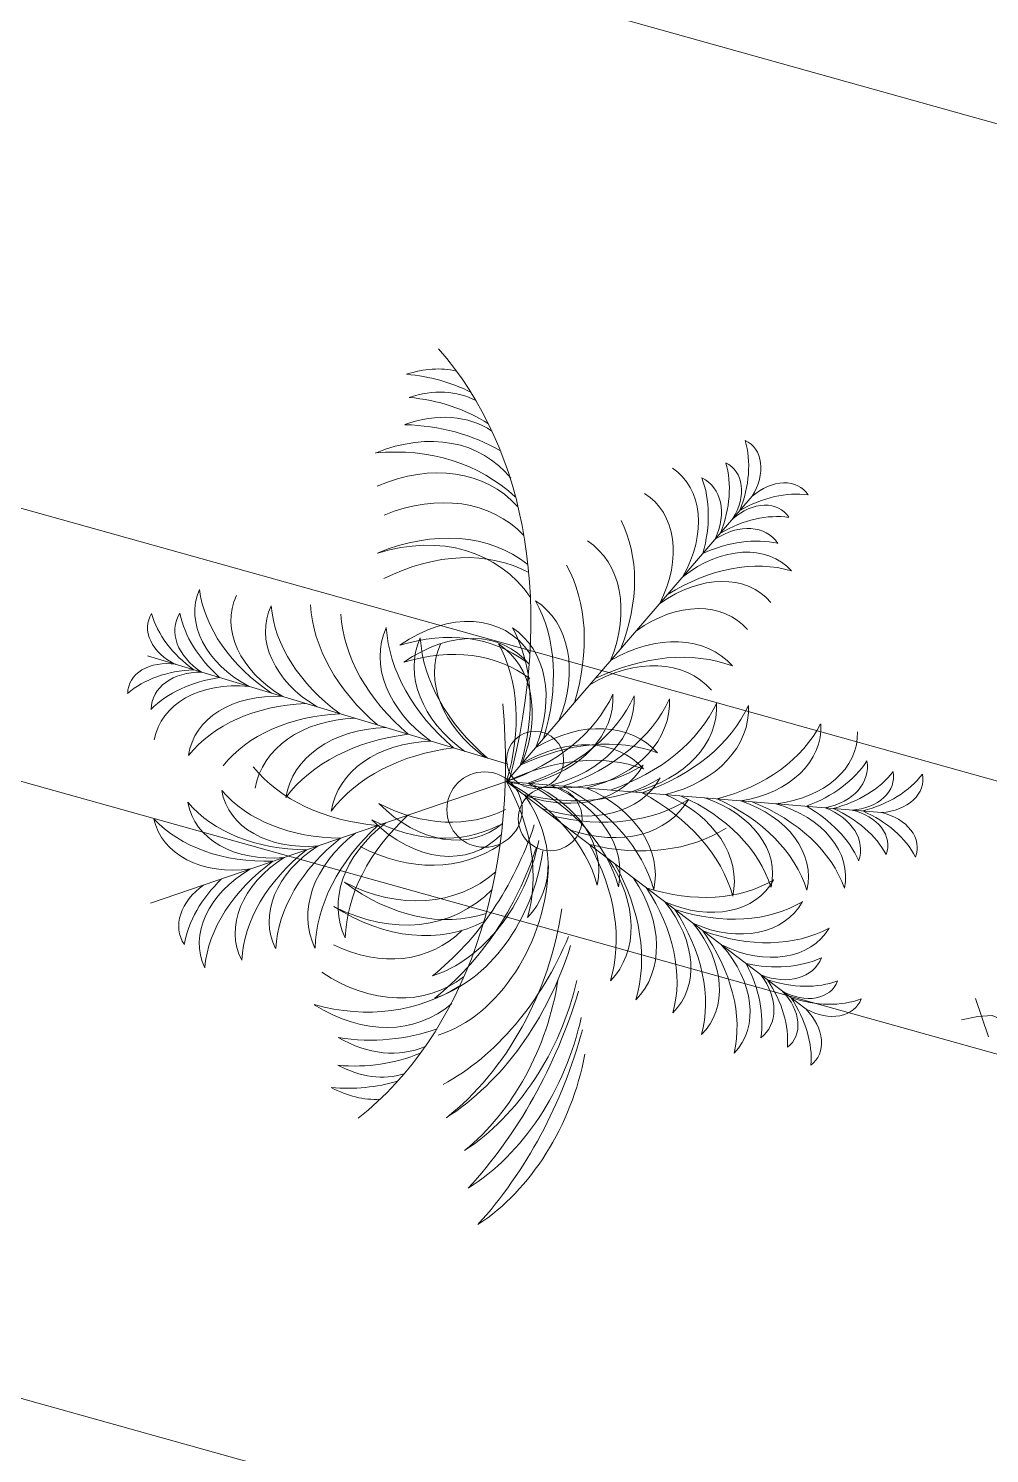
# Model space of a CAD drawing. Header units: millimetres. Extents: x 474016 to 477875, y 2288607 to 2292200.
# Drawn here: x 474595.04 to 474606.01, y 2289200.8 to 2289217.06 of the extents above; entities that cross this region are included whole.
import ezdxf

# ---------------------------------------------------------------- set-up
doc = ezdxf.new("R2010")
doc.units = ezdxf.units.MM
doc.header["$LTSCALE"] = 50
for name, color, linetype, lineweight in [('BANQUETA', 251, 'Continuous', 5), ('EXT', 3, 'Continuous', 5), ('JARDIN-HP', 64, 'Continuous', 5), ('JARDINES', 98, 'Continuous', 13)]:
    doc.layers.add(name, color=color, linetype=linetype, lineweight=lineweight)

# ---------------------------------------------------------------- blocks, each defined once
blk = doc.blocks.new('A$C41BB26E9')
at = {"color": 0}
for p in [(1.999, 1.925), (3.251, -3.539)]:
    blk.add_line(p, (2.054, -0.938), dxfattribs=at)
at = {"color": 56}
for p, q in [((3.546, 1.506), (2.054, -0.938)), ((-0.293, 0.701), (2.054, -0.938)), ((1.382, -3.752), (1.923, -0.941))]:
    blk.add_line(p, q, dxfattribs=at)
for centre, radius in [((2.303, -0.578), 0.243), ((1.869, -0.738), 0.217), ((2.284, -1.082), 0.287)]:
    blk.add_circle(centre, radius)
at = {"color": 56, "true_color": 0x7a7a00}
for centre, major_axis, ratio, start_param, end_param in [((1.739, 1.845), (-0.007, 0.369), 0.723404, -1.366779, 0.20531), ((1.417, 1.375), (-0.018, 0.909), 0.723404, -1.121531, -0.433471), ((2.262, 1.855), (-0.007, 0.369), 0.723404, -0.20531, 1.366779), ((2.602, 1.398), (-0.018, 0.909), 0.723404, 0.433471, 1.121531), ((1.743, 1.62), (-0.007, 0.369), 0.723404, -1.366779, 0.20531), ((1.421, 1.15), (-0.018, 0.909), 0.723404, -1.121531, -0.433471), ((2.266, 1.63), (-0.007, 0.369), 0.723404, -0.20531, 1.366779), ((2.606, 1.173), (-0.018, 0.909), 0.723404, 0.433471, 1.121531), ((2.76, 1.355), (0.473, 0.776), 0.723404, -1.121531, -0.433471), ((3.283, 1.579), (0.192, 0.315), 0.723404, -1.366779, 0.20531), ((1.695, 1.314), (-0.009, 0.47), 0.723404, -1.190837, 0.194817), ((1.346, 0.731), (-0.022, 1.114), 0.723404, -0.994705, -0.373636), ((2.326, 1.326), (-0.009, 0.47), 0.723404, -0.194817, 1.190837), ((2.697, 0.758), (-0.022, 1.114), 0.723404, 0.373636, 0.994705), ((1.473, 0.902), (-0.015, 0.782), 0.723404, -1.305586, 0.091225), ((2.564, 0.923), (-0.015, 0.782), 0.723404, -0.091225, 1.305586), ((2.925, 0.425), (-0.026, 1.348), 0.723404, 0.312027, 1.166602), ((3.166, 1.386), (0.192, 0.315), 0.723404, -1.366779, 0.20531), ((2.642, 1.163), (0.473, 0.776), 0.723404, -1.121531, -0.433471), ((3.73, 1.306), (0.192, 0.315), 0.723404, -0.20531, 1.366779), ((2.552, 0.926), (0.407, 0.667), 0.723404, -1.305586, 0.091225), ((1.99, 0.678), (0.702, 1.151), 0.723404, -1.166602, -0.312027), ((2.961, 1.155), (0.245, 0.401), 0.723404, -1.190837, 0.194817), ((2.354, 0.85), (0.58, 0.951), 0.723404, -0.994705, -0.373636), ((3.771, 0.738), (0.473, 0.776), 0.723404, 0.433471, 1.121531), ((1.457, 0.572), (-0.016, 0.83), 0.723404, -1.24346, 0.110756), ((2.593, 0.594), (-0.016, 0.83), 0.723404, -0.110756, 1.24346), ((2.954, 0.066), (-0.027, 1.414), 0.723404, 0.281779, 1.115718), ((3.613, 1.114), (0.192, 0.315), 0.723404, -0.20531, 1.366779), ((1.116, 0.031), (-0.027, 1.414), 0.723404, -1.115718, -0.281779), ((2.361, 0.656), (0.432, 0.708), 0.723404, -1.24346, 0.110756), ((1.784, 0.383), (0.737, 1.208), 0.723404, -1.115718, -0.281779), ((3.5, 0.826), (0.245, 0.401), 0.723404, -0.194817, 1.190837), ((3.654, 0.546), (0.473, 0.776), 0.723404, 0.433471, 1.121531), ((3.508, 0.147), (0.58, 0.951), 0.723404, 0.373636, 0.994705), ((-0.082, 0.873), (-0.303, 0.211), 0.723404, -0.20531, 1.366779), ((0.487, 0.878), (-0.745, 0.52), 0.723404, 0.433471, 1.121531), ((2.599, 0.32), (-0.016, 0.83), 0.723404, -0.110756, 1.24346), ((2.96, -0.208), (-0.027, 1.414), 0.723404, 0.281779, 1.115718), ((2.219, 0.422), (0.432, 0.708), 0.723404, -1.24346, 0.110756), ((1.641, 0.149), (0.737, 1.208), 0.723404, -1.115718, -0.281779), ((3.484, 0.358), (0.407, 0.667), 0.723404, -0.091225, 1.305586), ((0.102, 0.744), (-0.303, 0.211), 0.723404, -0.20531, 1.366779), ((0.672, 0.75), (-0.745, 0.52), 0.723404, 0.433471, 1.121531), ((0.849, 0.569), (-0.641, 0.447), 0.723404, -0.091225, 1.305586), ((1.464, 0.568), (-1.105, 0.772), 0.723404, 0.312027, 1.166602), ((3.521, -0.256), (0.702, 1.151), 0.723404, 0.312027, 1.166602), ((0.383, 0.614), (-0.385, 0.269), 0.723404, -0.194817, 1.190837), ((1.061, 0.579), (-0.913, 0.638), 0.723404, 0.373636, 0.994705), ((1.133, 0.399), (-0.68, 0.475), 0.723404, -0.110756, 1.24346), ((1.38, -0.167), (-0.02, 1.008), 0.723404, -1.13012, 0.094138), ((2.699, -0.141), (-0.02, 1.008), 0.723404, -0.094138, 1.13012), ((3.332, 0.064), (0.432, 0.708), 0.723404, -0.110756, 1.24346), ((1.357, 0.242), (-0.68, 0.475), 0.723404, -0.110756, 1.24346), ((1.008, -0.803), (-0.033, 1.69), 0.723404, -1.023266, -0.261161), ((3.095, -0.763), (-0.033, 1.69), 0.723404, 0.261161, 1.023266), ((1.118, -0.469), (0.88, 1.443), 0.723404, -1.023266, -0.261161), ((3.353, -0.575), (0.737, 1.208), 0.723404, 0.281779, 1.115718), ((-0.382, 0.443), (-0.303, 0.211), 0.723404, -1.366779, 0.20531), ((-0.191, -0.093), (-0.745, 0.52), 0.723404, -1.121531, -0.433471), ((1.789, 0.052), (-0.827, 0.577), 0.723404, -0.094138, 1.13012), ((2.525, 0.007), (-1.386, 0.967), 0.723404, 0.261161, 1.023266), ((3.189, -0.169), (0.432, 0.708), 0.723404, -0.110756, 1.24346), ((-0.197, 0.314), (-0.303, 0.211), 0.723404, -1.366779, 0.20531), ((-0.006, -0.222), (-0.745, 0.52), 0.723404, -1.121531, -0.433471), ((1.988, -0.087), (-0.827, 0.577), 0.723404, -0.094138, 1.13012), ((1.385, -0.41), (-0.02, 1.008), 0.723404, -1.13012, 0.094138), ((1.013, -1.046), (-0.033, 1.69), 0.723404, -1.023266, -0.261161), ((3.21, -0.808), (0.737, 1.208), 0.723404, 0.281779, 1.115718), ((0.022, 0.096), (-0.385, 0.269), 0.723404, -1.190837, 0.194817), ((1.586, -0.44), (0.525, 0.861), 0.723404, -1.13012, 0.094138), ((0.93, -0.777), (0.88, 1.443), 0.723404, -1.023266, -0.261161), ((0.224, -0.326), (-0.641, 0.447), 0.723404, -1.305586, 0.091225), ((0.288, -0.529), (-0.913, 0.638), 0.723404, -0.994705, -0.373636), ((3.026, -0.612), (0.525, 0.861), 0.723404, -0.094138, 1.13012), ((0.482, -0.534), (-0.68, 0.475), 0.723404, -1.24346, 0.110756), ((1.391, -0.77), (-0.02, 1.008), 0.723404, -1.13012, 0.094138), ((1.02, -1.406), (-0.033, 1.69), 0.723404, -1.023266, -0.261161), ((1.445, -0.67), (0.525, 0.861), 0.723404, -1.13012, 0.094138), ((0.79, -1.007), (0.88, 1.443), 0.723404, -1.023266, -0.261161), ((2.71, -0.744), (-0.02, 1.008), 0.723404, -0.094138, 1.13012), ((3.107, -1.365), (-0.033, 1.69), 0.723404, 0.261161, 1.023266), ((3.026, -1.349), (0.88, 1.443), 0.723404, 0.261161, 1.023266), ((2.505, -0.448), (-0.827, 0.577), 0.723404, -0.094138, 1.13012), ((3.24, -0.493), (-1.386, 0.967), 0.723404, 0.261161, 1.023266), ((2.9, -0.819), (0.525, 0.861), 0.723404, -0.094138, 1.13012), ((1.397, -1.04), (-0.02, 1.008), 0.723404, -1.13012, 0.094138), ((2.638, -0.541), (-0.827, 0.577), 0.723404, -0.094138, 1.13012), ((3.373, -0.586), (-1.386, 0.967), 0.723404, 0.261161, 1.023266), ((1.361, -0.809), (0.525, 0.861), 0.723404, -1.13012, 0.094138), ((0.705, -1.146), (0.88, 1.443), 0.723404, -1.023266, -0.261161), ((2.716, -1.014), (-0.02, 1.008), 0.723404, -0.094138, 1.13012), ((2.9, -1.556), (0.88, 1.443), 0.723404, 0.261161, 1.023266), ((0.944, -1.284), (-1.16, 0.81), 0.723404, -1.115718, -0.281779), ((1.025, -1.676), (-0.033, 1.69), 0.723404, -1.023266, -0.261161), ((3.112, -1.635), (-0.033, 1.69), 0.723404, 0.261161, 1.023266), ((1.034, -1.03), (-0.827, 0.577), 0.723404, -1.13012, 0.094138), ((1.4, -1.202), (-0.02, 1.008), 0.723404, -1.13012, 0.094138), ((1.028, -1.838), (-0.033, 1.69), 0.723404, -1.023266, -0.261161), ((2.719, -1.176), (-0.02, 1.008), 0.723404, -0.094138, 1.13012), ((3.115, -1.797), (-0.033, 1.69), 0.723404, 0.261161, 1.023266), ((3.78, -1.381), (-1.599, 0.388), 0.714286, 3.86745, 4.883323), ((3.704, -2.103), (-2.624, 0.637), 0.714286, 4.179349, 4.820469), ((4.122, -1.283), (-1.534, 0.372), 0.714286, 3.888492, 4.926001), ((3.47, -1.48), (-1.656, 0.402), 0.714286, 3.88992, 4.86288), ((3.29, -2.282), (-2.814, 0.683), 0.714286, 4.170125, 4.780311), ((3.161, -1.824), (-1.864, 0.452), 0.714286, 3.982805, 4.982914), ((2.716, -1.653), (-1.879, 0.456), 0.714286, 3.806569, 4.639337), ((3.658, -1.569), (-1.56, 0.378), 0.714286, 4.003422, 4.972752), ((1.528, -1.375), (-0.827, 0.577), 0.723404, -1.13012, 0.094138), ((2.487, -1.496), (0.525, 0.861), 0.723404, -0.094138, 1.13012), ((2.952, -1.39), (-1.112, 0.27), 0.714286, 3.627505, 5.149011), ((1.824, -2.05), (-1.386, 0.967), 0.723404, -1.023266, -0.261161), ((2.487, -2.233), (0.88, 1.443), 0.723404, 0.261161, 1.023266), ((2.508, -1.48), (-1.112, 0.27), 0.714286, 3.627505, 4.912474), ((2.675, -1.447), (-1.112, 0.27), 0.714286, 3.627505, 4.993486), ((1.883, -1.622), (-0.827, 0.577), 0.723404, -1.13012, 0.094138), ((2.098, -2.039), (-1.864, 0.452), 0.714286, 3.982805, 4.744909), ((2.265, -2.005), (-1.864, 0.452), 0.714286, 3.982805, 4.744909), ((1.834, -1.504), (-0.899, 0.484), 0.72, -0.281097, 1.084884), ((2.046, -2.205), (-1.386, 0.967), 0.723404, -1.023266, -0.261161), ((1.96, -1.46), (-0.899, 0.484), 0.72, -0.200085, 1.084884), ((2.178, -2.298), (-1.386, 0.967), 0.723404, -1.023266, -0.261161), ((2.745, -1.688), (-1.507, 0.812), 0.72, -0.03252, 0.729584), ((1.939, -1.971), (-1.507, 0.812), 0.72, -0.270525, 0.729584), ((2.016, -1.667), (-1.52, 0.819), 0.72, 0.073052, 0.90582), ((2.619, -1.732), (-1.507, 0.812), 0.72, -0.03252, 0.729584), ((0.804, -1.812), (1.484, 0.855), 0.72, -0.729584, 0.03252), ((1.582, -1.562), (0.885, 0.51), 0.72, -1.084884, 0.200085), ((0.931, -1.853), (1.484, 0.855), 0.72, -0.729584, 0.03252), ((1.71, -1.602), (0.885, 0.51), 0.72, -1.084884, 0.281097), ((1.144, -1.921), (1.484, 0.855), 0.72, -0.729584, 0.12698), ((1.426, -2.011), (1.484, 0.855), 0.72, -0.729584, 0.213498), ((1.617, -2.072), (1.484, 0.855), 0.72, -0.729584, 0.270525), ((1.154, -1.911), (-1.293, 0.697), 0.72, -0.170934, 0.844939), ((1.531, -1.771), (1.496, 0.862), 0.72, -0.90582, -0.073052), ((1.643, -1.929), (1.52, 0.876), 0.72, -0.831119, 0.049618), ((0.867, -1.982), (-1.241, 0.668), 0.72, -0.213612, 0.823897), ((1.917, -2.392), (-2.123, 1.143), 0.72, -0.10808, 0.53304), ((1.033, -0.039), (0.319, 1.659), 0.723404, 3.402754, 4.164858), ((1.322, -0.57), (0.19, 0.99), 0.723404, 3.047455, 4.271712), ((2.401, -1.99), (1.273, 0.733), 0.72, -0.844939, 0.170934), ((1.652, -2.492), (2.089, 1.203), 0.72, -0.53304, 0.10808), ((2.69, -2.053), (1.221, 0.704), 0.72, -0.823897, 0.213612), ((1.981, -2.43), (-2.379, 1.282), 0.72, 0.051792, 0.431948), ((1.292, -0.729), (0.19, 0.99), 0.723404, 3.047455, 4.271712), ((1.589, -2.532), (2.342, 1.349), 0.72, -0.431948, -0.051792), ((1.482, -2.459), (-2.105, 1.134), 0.72, 0.016555, 0.382187), ((0.429, -1.859), (-1.012, 0.545), 0.72, 0.006837, 0.780102), ((0.982, -0.304), (0.319, 1.659), 0.723404, 3.402754, 4.164858), ((3.032, -0.698), (0.319, 1.659), 0.723404, 2.118327, 2.880431), ((3.123, -1.917), (0.996, 0.574), 0.72, -0.780102, -0.006837), ((2.089, -2.546), (2.072, 1.193), 0.72, -0.382187, -0.016555), ((1.309, -2.496), (-2.105, 1.134), 0.72, 0.093724, 0.382187), ((0.097, -1.885), (-0.877, 0.472), 0.72, 0.078285, 0.75224), ((3.456, -1.934), (0.863, 0.497), 0.72, -0.75224, -0.078285), ((1.241, -0.994), (0.19, 0.99), 0.723404, 3.047455, 4.271712), ((2.536, -1.243), (0.19, 0.99), 0.723404, 2.011473, 3.235731), ((2.262, -2.578), (2.072, 1.193), 0.72, -0.382187, -0.093724), ((-0.076, -1.922), (-0.877, 0.472), 0.72, 0.267806, 0.75224), ((0.914, -0.658), (0.319, 1.659), 0.723404, 3.402754, 4.164858), ((2.964, -1.052), (0.319, 1.659), 0.723404, 2.118327, 2.880431), ((3.63, -1.966), (0.863, 0.497), 0.72, -0.75224, -0.267806), ((2.468, -1.597), (0.19, 0.99), 0.723404, 2.011473, 3.235731), ((0.868, -0.896), (0.319, 1.659), 0.723404, 3.402754, 4.164858), ((2.422, -1.835), (0.19, 0.99), 0.723404, 2.011473, 3.235731), ((0.885, -1.467), (0.267, 1.389), 0.723404, 3.423371, 4.25731), ((2.691, -1.814), (0.267, 1.389), 0.723404, 2.025875, 2.859814), ((1.129, -2.058), (0.157, 0.815), 0.723404, 3.030837, 4.385053), ((2.639, -2.083), (0.267, 1.389), 0.723404, 2.025875, 2.859814), ((1.077, -2.327), (0.157, 0.815), 0.723404, 3.030837, 4.385053), ((2.193, -2.542), (0.157, 0.815), 0.723404, 1.898132, 3.252348), ((0.788, -2.093), (0.255, 1.324), 0.723404, 3.45362, 4.308195), ((1.037, -2.655), (0.148, 0.768), 0.723404, 3.050367, 4.447179), ((2.109, -2.861), (0.148, 0.768), 0.723404, 1.836006, 3.232818), ((0.941, -2.466), (0.21, 1.094), 0.723404, 3.515228, 4.136297), ((2.268, -2.721), (0.21, 1.094), 0.723404, 2.146888, 2.767957), ((1.806, -3.218), (0.089, 0.462), 0.723404, 1.950755, 3.33641), ((0.944, -2.891), (0.172, 0.893), 0.723404, 3.575063, 4.263123), ((2.108, -3.115), (0.172, 0.893), 0.723404, 2.020062, 2.708122), ((1.181, -3.408), (0.07, 0.363), 0.723404, 2.936283, 4.508372), ((1.695, -3.507), (0.07, 0.363), 0.723404, 1.774814, 3.346903)]:
    blk.add_ellipse(centre, major_axis=major_axis, ratio=ratio, start_param=start_param, end_param=end_param, dxfattribs=at)
at = {"color": 56}
for centre, major_axis, ratio, start_param, end_param in [((3.011, -1.71), (-1.909, 0.463), 0.714286, 3.88127, 4.762007), ((1.75, -1.53), (-0.827, 0.577), 0.723404, -1.13012, 0.094138), ((2.383, -4.345), (-3.881, 2.091), 0.72, -1.122445, -0.180287), ((1.909, -1.829), (-1.544, 0.832), 0.72, -0.049618, 0.831119), ((1.425, -1.854), (-1.339, 0.721), 0.72, -0.150491, 0.822469), ((2.147, -2.08), (1.242, 0.715), 0.72, -0.708967, 0.260363), ((1.186, -3.099), (0.089, 0.462), 0.723404, 2.946776, 4.33243)]:
    blk.add_ellipse(centre, major_axis=major_axis, ratio=ratio, start_param=start_param, end_param=end_param, dxfattribs=at)
at = {"color": 0}
for centre, major_axis, ratio, start_param, end_param in [((1.529, -1.844), (-1.386, 0.967), 0.723404, -1.023266, -0.261161), ((1.242, -4.458), (3.82, 2.201), 0.72, 0.180287, 1.122445)]:
    blk.add_ellipse(centre, major_axis=major_axis, ratio=ratio, start_param=start_param, end_param=end_param, dxfattribs=at)
at = {"color": 56, "true_color": 0x7a7a00, "extrusion": (0, 0, -1)}
for centre, major_axis, start_param, end_param in [((2.966, -0.422), (-0.706, 1.535), 3.402754, 4.164858), ((2.88, -1.154), (-0.421, 0.916), 3.047455, 4.271712), ((1.171, -1.515), (-0.706, 1.535), 2.118327, 2.880431), ((3.068, -0.643), (-0.706, 1.535), 3.402754, 4.164858), ((2.981, -1.375), (-0.421, 0.916), 3.047455, 4.271712), ((1.517, -1.97), (-0.591, 1.285), 2.025875, 2.859814), ((3.187, -1.201), (-0.591, 1.285), 3.423371, 4.25731), ((2.059, -2.309), (-0.347, 0.754), 1.898132, 3.252348), ((3.092, -1.834), (-0.347, 0.754), 3.030837, 4.385053), ((1.632, -2.219), (-0.591, 1.285), 2.025875, 2.859814), ((3.302, -1.45), (-0.591, 1.285), 3.423371, 4.25731), ((2.174, -2.557), (-0.347, 0.754), 1.898132, 3.252348), ((3.206, -2.082), (-0.347, 0.754), 3.030837, 4.385053), ((1.802, -2.536), (-0.563, 1.225), 1.974991, 2.829566), ((3.432, -1.787), (-0.563, 1.225), 3.45362, 4.308195), ((2.332, -2.848), (-0.327, 0.71), 1.836006, 3.232818), ((3.324, -2.392), (-0.327, 0.71), 3.050367, 4.447179), ((3.372, -2.185), (-0.465, 1.012), 3.515228, 4.136297), ((3.285, -2.858), (-0.196, 0.427), 2.946776, 4.33243)]:
    blk.add_ellipse(centre, major_axis=major_axis, ratio=0.723404, start_param=start_param, end_param=end_param, dxfattribs=at)
blk = doc.blocks.new('Plarbol-031')
for points in [[(-2.619725, -1.56145), (-2.3974, -1.714525)], [(-2.609575, -1.729775), (-2.53525, -1.647825), (-2.4622, -1.58685), (-2.378975, -1.564625)]]:
    blk.add_lwpolyline(points)

msp = doc.modelspace()

# ---------------------------------------------------------------- linework, layer by layer
at = {"layer": 'BANQUETA'}
for points in [[(474658.733, 2289256.292), (474538.343, 2289289.928, 0.414214), (474535.879, 2289288.54), (474522.693, 2289241.347, 0.414214), (474524.081, 2289238.883), (474644.471, 2289205.247)], [(474639.896, 2289188.874), (474519.507, 2289222.51, 0.414214), (474517.043, 2289221.121), (474503.857, 2289173.929, 0.414214), (474505.245, 2289171.464), (474625.635, 2289137.829)]]:
    msp.add_lwpolyline(points, format="xyb", dxfattribs=at)
at = {"layer": 'JARDINES'}
msp.add_lwpolyline([(474629.928, 2289201.811, -0.388075), (474629.121, 2289198.922), (474520.289, 2289229.329, -0.386646), (474521.096, 2289232.218)], format="xyb", close=True, dxfattribs=at)

# ---------------------------------------------------------------- block references
at = {"layer": 'EXT', "xscale": 1.71989999994179, "yscale": 1.71989999994179, "zscale": 1.71989999994179, "rotation": 323.4441516640488}
msp.add_blockref('Plarbol-031', (474611.063, 2289205.466), dxfattribs=at)
at = {"layer": 'JARDIN-HP', "color": 8, "xscale": 1.499999999826813, "yscale": 1.499999999826813, "zscale": 1.499999999826813, "rotation": 264.1650244915651}
msp.add_blockref('A$C41BB26E9', (474602.206, 2289211.389), dxfattribs=at)

doc.saveas('drawing.dxf')
